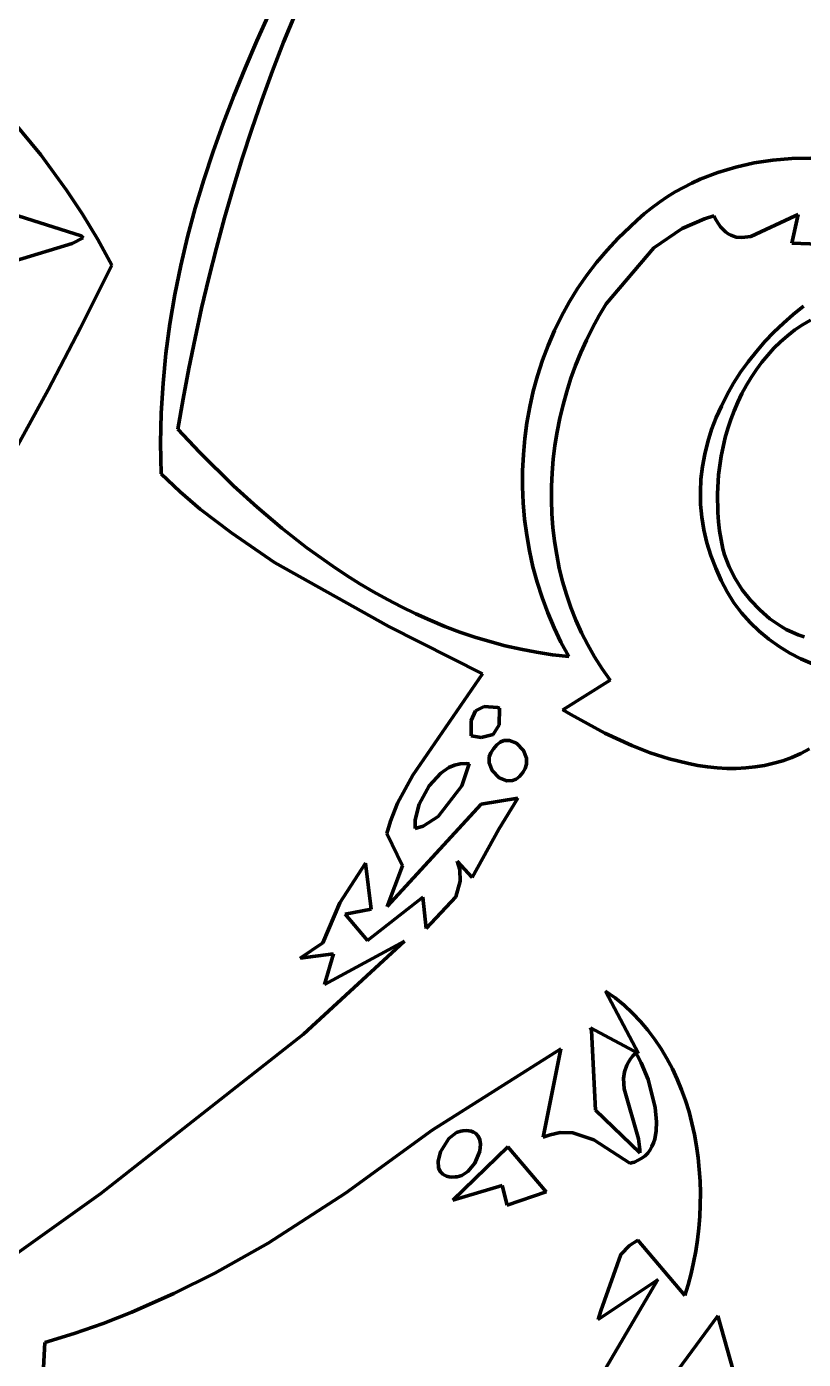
# Model space of a CAD drawing. Header units: millimetres. Extents: x 0 to 9.3, y 0 to 12.
# Drawn here: x 4.922 to 5.57, y 4.338 to 5.449 of the extents above; entities that cross this region are included whole.
import ezdxf

# ---------------------------------------------------------------- set-up
doc = ezdxf.new("R2010")
doc.units = ezdxf.units.MM
doc.layers.add('color#010101ff', color=7, linetype='CONTINUOUS', lineweight=100)
doc.layers.add('color#ffffffff', color=7, linetype='CONTINUOUS', lineweight=100)

msp = doc.modelspace()

# ---------------------------------------------------------------- linework, layer by layer
at = {"layer": 'color#010101ff'}
for p, q in [((5.1144, 5.4377), (5.1247, 5.4604)), ((5.1465, 5.4604), (5.1367, 5.4366)), ((5.1045, 5.4148), (5.1144, 5.4377)), ((5.1367, 5.4366), (5.1274, 5.4125)), ((5.0951, 5.3918), (5.1045, 5.4148)), ((5.1274, 5.4125), (5.1185, 5.3883)), ((5.0862, 5.3686), (5.0951, 5.3918)), ((4.9033, 5.3799), (4.9341, 5.3425)), ((5.1185, 5.3883), (5.1101, 5.3639)), ((5.0778, 5.3453), (5.0862, 5.3686)), ((5.1101, 5.3639), (5.1021, 5.3394)), ((4.9341, 5.3425), (4.9556, 5.3132)), ((5.0701, 5.3218), (5.0778, 5.3453)), ((5.1021, 5.3394), (5.0945, 5.3147)), ((5.514, 5.3324), (5.5293, 5.3358)), ((5.5293, 5.3358), (5.5449, 5.3382)), ((5.5449, 5.3382), (5.5607, 5.3396)), ((5.5607, 5.3396), (5.5765, 5.3399)), ((5.4843, 5.3222), (5.4989, 5.3278)), ((5.4989, 5.3278), (5.514, 5.3324)), ((4.9556, 5.3132), (4.969, 5.293)), ((5.063, 5.2981), (5.0701, 5.3218)), ((5.0945, 5.3147), (5.0874, 5.2899)), ((5.4634, 5.3116), (5.4702, 5.3154)), ((5.4702, 5.3154), (5.4772, 5.3189)), ((5.4772, 5.3189), (5.4843, 5.3222)), ((5.4438, 5.2983), (5.4502, 5.3031)), ((5.4502, 5.3031), (5.4567, 5.3075)), ((5.4567, 5.3075), (5.4634, 5.3116)), ((4.9679, 5.2749), (4.91, 5.2933)), ((4.969, 5.293), (4.9816, 5.2721)), ((5.0566, 5.2742), (5.063, 5.2981)), ((5.4316, 5.288), (5.4376, 5.2933)), ((5.4376, 5.2933), (5.4438, 5.2983)), ((5.4957, 5.2916), (5.4878, 5.2893)), ((5.4975, 5.2882), (5.4957, 5.2916)), ((5.5634, 5.2916), (5.5265, 5.2745)), ((5.5608, 5.269), (5.566, 5.2928)), ((5.566, 5.2928), (5.5634, 5.2916)), ((5.0874, 5.2899), (5.0806, 5.2649)), ((5.4159, 5.273), (5.4259, 5.2824)), ((5.4259, 5.2824), (5.4316, 5.288)), ((5.4691, 5.2812), (5.4456, 5.265)), ((5.4878, 5.2893), (5.4691, 5.2812)), ((5.4994, 5.2851), (5.4975, 5.2882)), ((5.5013, 5.2825), (5.4994, 5.2851)), ((5.5033, 5.2802), (5.5013, 5.2825)), ((5.5054, 5.2784), (5.5033, 5.2802)), ((4.9128, 5.2542), (4.9603, 5.2686)), ((4.9603, 5.2686), (4.9696, 5.2734)), ((4.9696, 5.2734), (4.9679, 5.2749)), ((4.9816, 5.2721), (4.9933, 5.2506)), ((5.0509, 5.2502), (5.0566, 5.2742)), ((5.4066, 5.2631), (5.4159, 5.273)), ((5.5075, 5.2768), (5.5054, 5.2784)), ((5.5097, 5.2756), (5.5075, 5.2768)), ((5.5143, 5.274), (5.5097, 5.2756)), ((5.5191, 5.2735), (5.5143, 5.274)), ((5.5265, 5.2745), (5.5191, 5.2735)), ((5.6066, 5.2672), (5.5608, 5.269)), ((5.0806, 5.2649), (5.0743, 5.2399)), ((5.3978, 5.2528), (5.4066, 5.2631)), ((5.4456, 5.265), (5.4058, 5.2183)), ((4.9933, 5.2506), (4.9673, 5.1984)), ((5.0459, 5.226), (5.0509, 5.2502)), ((5.3896, 5.2422), (5.3978, 5.2528)), ((5.0743, 5.2399), (5.0683, 5.2148)), ((5.382, 5.2311), (5.3896, 5.2422)), ((5.0418, 5.2016), (5.0459, 5.226)), ((5.375, 5.2197), (5.382, 5.2311)), ((5.0683, 5.2148), (5.0628, 5.1897)), ((5.3685, 5.208), (5.375, 5.2197)), ((5.4058, 5.2183), (5.3999, 5.2085)), ((5.5619, 5.2095), (5.5704, 5.2163)), ((5.3627, 5.196), (5.3685, 5.208)), ((5.3999, 5.2085), (5.3944, 5.1984)), ((5.5458, 5.1947), (5.5537, 5.2023)), ((5.5537, 5.2023), (5.5619, 5.2095)), ((5.5764, 5.2048), (5.5697, 5.2008)), ((4.9673, 5.1984), (4.9404, 5.1467)), ((5.0385, 5.177), (5.0418, 5.2016)), ((5.3574, 5.1837), (5.3627, 5.196)), ((5.3944, 5.1984), (5.3893, 5.1881)), ((5.5382, 5.1868), (5.5458, 5.1947)), ((5.5571, 5.1917), (5.5513, 5.1867)), ((5.5633, 5.1965), (5.5571, 5.1917)), ((5.5697, 5.2008), (5.5633, 5.1965)), ((5.0628, 5.1897), (5.0576, 5.1644)), ((5.3527, 5.1712), (5.3574, 5.1837)), ((5.3893, 5.1881), (5.3846, 5.1777)), ((5.5311, 5.1786), (5.5382, 5.1868)), ((5.5458, 5.1813), (5.5406, 5.1756)), ((5.5513, 5.1867), (5.5458, 5.1813)), ((5.0361, 5.1522), (5.0385, 5.177)), ((5.3486, 5.1584), (5.3527, 5.1712)), ((5.3846, 5.1777), (5.3803, 5.167)), ((5.518, 5.1612), (5.5243, 5.17)), ((5.5243, 5.17), (5.5311, 5.1786)), ((5.5357, 5.1697), (5.5311, 5.1635)), ((5.5406, 5.1756), (5.5357, 5.1697)), ((5.0576, 5.1644), (5.0528, 5.1392)), ((5.345, 5.1455), (5.3486, 5.1584)), ((5.3803, 5.167), (5.3764, 5.1562)), ((5.5121, 5.1521), (5.518, 5.1612)), ((5.5311, 5.1635), (5.5268, 5.157)), ((4.9404, 5.1467), (4.8559, 4.9935)), ((5.0346, 5.1272), (5.0361, 5.1522)), ((5.3764, 5.1562), (5.3729, 5.1452)), ((5.5068, 5.1427), (5.5121, 5.1521)), ((5.5228, 5.1504), (5.5191, 5.1435)), ((5.5268, 5.157), (5.5228, 5.1504)), ((5.0528, 5.1392), (5.0484, 5.1139)), ((5.3421, 5.1324), (5.345, 5.1455)), ((5.3729, 5.1452), (5.3698, 5.1342)), ((5.5019, 5.1331), (5.5068, 5.1427)), ((5.5157, 5.1364), (5.5126, 5.1292)), ((5.5191, 5.1435), (5.5157, 5.1364)), ((5.034, 5.102), (5.0346, 5.1272)), ((5.3397, 5.1192), (5.3421, 5.1324)), ((5.3698, 5.1342), (5.3671, 5.123)), ((5.4976, 5.1234), (5.5019, 5.1331)), ((5.5126, 5.1292), (5.5099, 5.1218)), ((5.0484, 5.1139), (5.0665, 5.0947)), ((5.3379, 5.1059), (5.3397, 5.1192)), ((5.3671, 5.123), (5.3649, 5.1117)), ((5.4906, 5.1033), (5.4938, 5.1134)), ((5.4938, 5.1134), (5.4976, 5.1234)), ((5.5074, 5.1143), (5.5052, 5.1067)), ((5.5099, 5.1218), (5.5074, 5.1143)), ((5.0345, 5.0766), (5.034, 5.102)), ((5.3367, 5.0926), (5.3379, 5.1059)), ((5.3649, 5.1117), (5.3631, 5.1003)), ((5.4881, 5.093), (5.4906, 5.1033)), ((5.5052, 5.1067), (5.5033, 5.0991)), ((5.0665, 5.0947), (5.0949, 5.0666)), ((5.3361, 5.0791), (5.3367, 5.0926)), ((5.3631, 5.1003), (5.3617, 5.0889)), ((5.4862, 5.0827), (5.4881, 5.093)), ((5.5018, 5.0913), (5.4996, 5.0756)), ((5.5033, 5.0991), (5.5018, 5.0913)), ((5.3617, 5.0889), (5.3607, 5.0775)), ((5.4849, 5.0722), (5.4862, 5.0827)), ((5.0505, 5.0615), (5.0345, 5.0766)), ((5.3361, 5.0657), (5.3361, 5.0791)), ((5.3607, 5.0775), (5.3602, 5.066)), ((5.4844, 5.0616), (5.4849, 5.0722)), ((5.4996, 5.0756), (5.4986, 5.0599)), ((5.0671, 5.0472), (5.0505, 5.0615)), ((5.0949, 5.0666), (5.1147, 5.0486)), ((5.3366, 5.0523), (5.3361, 5.0657)), ((5.3602, 5.066), (5.3601, 5.0546)), ((5.4846, 5.051), (5.4844, 5.0616)), ((5.4986, 5.0599), (5.4989, 5.0443)), ((5.0931, 5.0272), (5.0671, 5.0472)), ((5.1147, 5.0486), (5.1351, 5.0313)), ((5.3378, 5.0388), (5.3366, 5.0523)), ((5.3601, 5.0546), (5.3605, 5.0431)), ((5.4856, 5.0404), (5.4846, 5.051)), ((5.3395, 5.0255), (5.3378, 5.0388)), ((5.3605, 5.0431), (5.3614, 5.0317)), ((5.4873, 5.0297), (5.4856, 5.0404)), ((5.4989, 5.0443), (5.4995, 5.0366)), ((5.4995, 5.0366), (5.5004, 5.0289)), ((5.1292, 5.0027), (5.0931, 5.0272)), ((5.1351, 5.0313), (5.1562, 5.0149)), ((5.3418, 5.0122), (5.3395, 5.0255)), ((5.3614, 5.0317), (5.3627, 5.0204)), ((5.4898, 5.019), (5.4873, 5.0297)), ((5.5004, 5.0289), (5.5016, 5.0214)), ((5.1562, 5.0149), (5.1779, 4.9994)), ((5.3627, 5.0204), (5.3645, 5.0091)), ((5.4932, 5.0084), (5.4898, 5.019)), ((5.5016, 5.0214), (5.5031, 5.0139)), ((5.5031, 5.0139), (5.5046, 5.0089)), ((5.2246, 4.9493), (5.1292, 5.0027)), ((5.3447, 4.9991), (5.3418, 5.0122)), ((5.3645, 5.0091), (5.3667, 4.9979)), ((5.4974, 4.9978), (5.4932, 5.0084)), ((5.5046, 5.0089), (5.5084, 4.999)), ((5.1779, 4.9994), (5.189, 4.992)), ((5.189, 4.992), (5.2003, 4.9849)), ((5.3482, 4.9861), (5.3447, 4.9991)), ((5.3667, 4.9979), (5.3694, 4.9868)), ((5.5017, 4.9876), (5.4974, 4.9978)), ((5.5084, 4.999), (5.5133, 4.9892)), ((5.2003, 4.9849), (5.2117, 4.9782)), ((5.3523, 4.9733), (5.3482, 4.9861)), ((5.3694, 4.9868), (5.3727, 4.9759)), ((5.5067, 4.978), (5.5017, 4.9876)), ((5.5133, 4.9892), (5.5193, 4.9799)), ((5.5193, 4.9799), (5.5262, 4.9711)), ((5.2117, 4.9782), (5.2233, 4.9717)), ((5.2233, 4.9717), (5.235, 4.9656)), ((5.357, 4.9606), (5.3523, 4.9733)), ((5.3727, 4.9759), (5.3764, 4.9651)), ((5.5124, 4.9689), (5.5067, 4.978)), ((5.5188, 4.9605), (5.5124, 4.9689)), ((5.5262, 4.9711), (5.5339, 4.963)), ((5.235, 4.9656), (5.2469, 4.9598)), ((5.2469, 4.9598), (5.259, 4.9544)), ((5.3623, 4.9482), (5.357, 4.9606)), ((5.3764, 4.9651), (5.3805, 4.9545)), ((5.5258, 4.9526), (5.5188, 4.9605)), ((5.5339, 4.963), (5.5423, 4.9557)), ((5.3027, 4.9098), (5.2246, 4.9493)), ((5.259, 4.9544), (5.2712, 4.9493)), ((5.2712, 4.9493), (5.2836, 4.9446)), ((5.3681, 4.9361), (5.3623, 4.9482)), ((5.3805, 4.9545), (5.3852, 4.944)), ((5.5333, 4.9453), (5.5258, 4.9526)), ((5.5423, 4.9557), (5.5514, 4.9495)), ((5.5514, 4.9495), (5.5561, 4.9468)), ((5.5561, 4.9468), (5.5609, 4.9444)), ((5.2836, 4.9446), (5.2961, 4.9404)), ((5.2961, 4.9404), (5.3088, 4.9366)), ((5.3088, 4.9366), (5.3216, 4.9331)), ((5.3746, 4.9242), (5.3681, 4.9361)), ((5.3852, 4.944), (5.3904, 4.9338)), ((5.5414, 4.9386), (5.5333, 4.9453)), ((5.55, 4.9326), (5.5414, 4.9386)), ((5.5609, 4.9444), (5.5659, 4.9423)), ((5.5659, 4.9423), (5.5709, 4.9406)), ((5.3216, 4.9331), (5.3346, 4.9302)), ((5.3346, 4.9302), (5.3478, 4.9277)), ((5.3478, 4.9277), (5.3611, 4.9257)), ((5.3611, 4.9257), (5.3746, 4.9242)), ((5.3904, 4.9338), (5.3961, 4.9238)), ((5.5589, 4.9271), (5.55, 4.9326)), ((5.5683, 4.9222), (5.5589, 4.9271)), ((5.3961, 4.9238), (5.4024, 4.914)), ((5.4024, 4.914), (5.4091, 4.9044)), ((5.578, 4.918), (5.5683, 4.9222)), ((5.2445, 4.8253), (5.3027, 4.9098)), ((5.4091, 4.9044), (5.3697, 4.8798)), ((5.3041, 4.8825), (5.2968, 4.8789)), ((5.315, 4.8817), (5.3041, 4.8825)), ((5.3168, 4.8812), (5.315, 4.8817)), ((5.3164, 4.8672), (5.3168, 4.8812)), ((5.3697, 4.8798), (5.3763, 4.8758)), ((5.2968, 4.8789), (5.2932, 4.8708)), ((5.2932, 4.8708), (5.2932, 4.8581)), ((5.3763, 4.8758), (5.4046, 4.8602)), ((5.2932, 4.8581), (5.3016, 4.8567)), ((5.3016, 4.8567), (5.3114, 4.8591)), ((5.3114, 4.8591), (5.3164, 4.8672)), ((5.4046, 4.8602), (5.4271, 4.8499)), ((5.3119, 4.8472), (5.3096, 4.8439)), ((5.3145, 4.8505), (5.3119, 4.8472)), ((5.3174, 4.8528), (5.3145, 4.8505)), ((5.3205, 4.854), (5.3174, 4.8528)), ((5.3252, 4.8542), (5.3205, 4.854)), ((5.3311, 4.8519), (5.3252, 4.8542)), ((5.3369, 4.8458), (5.3311, 4.8519)), ((5.4271, 4.8499), (5.4426, 4.8439)), ((5.5681, 4.8433), (5.5754, 4.8472)), ((5.2891, 4.8349), (5.2841, 4.8348)), ((5.2916, 4.8346), (5.2891, 4.8349)), ((5.3083, 4.8405), (5.3081, 4.8354)), ((5.3081, 4.8354), (5.3106, 4.8291)), ((5.3096, 4.8439), (5.3083, 4.8405)), ((5.3393, 4.8394), (5.3369, 4.8458)), ((5.3393, 4.8343), (5.3393, 4.8394)), ((5.4426, 4.8439), (5.4584, 4.8388)), ((5.4584, 4.8388), (5.4744, 4.8349)), ((5.4744, 4.8349), (5.4824, 4.8334)), ((5.5379, 4.8333), (5.5456, 4.8351)), ((5.5456, 4.8351), (5.5532, 4.8373)), ((5.5532, 4.8373), (5.5607, 4.84)), ((5.5607, 4.84), (5.5681, 4.8433)), ((5.2318, 4.8018), (5.2445, 4.8253)), ((5.2678, 4.8269), (5.2581, 4.8163)), ((5.2745, 4.8315), (5.2678, 4.8269)), ((5.2792, 4.8336), (5.2745, 4.8315)), ((5.2841, 4.8348), (5.2792, 4.8336)), ((5.2853, 4.8164), (5.2916, 4.8346)), ((5.3106, 4.8291), (5.3166, 4.823)), ((5.3307, 4.8219), (5.3336, 4.8241)), ((5.3336, 4.8241), (5.3362, 4.8275)), ((5.3362, 4.8275), (5.3382, 4.8308)), ((5.3382, 4.8308), (5.3393, 4.8343)), ((5.4824, 4.8334), (5.4904, 4.8322)), ((5.4904, 4.8322), (5.4984, 4.8314)), ((5.4984, 4.8314), (5.5064, 4.8309)), ((5.5064, 4.8309), (5.5143, 4.8309)), ((5.5143, 4.8309), (5.5222, 4.8313)), ((5.5222, 4.8313), (5.5301, 4.8321)), ((5.5301, 4.8321), (5.5379, 4.8333)), ((5.2581, 4.8163), (5.2498, 4.801)), ((5.2655, 4.7908), (5.2853, 4.8164)), ((5.3166, 4.823), (5.3228, 4.8206)), ((5.3228, 4.8206), (5.3276, 4.8207)), ((5.3276, 4.8207), (5.3307, 4.8219)), ((5.2259, 4.7869), (5.2318, 4.8018)), ((5.332, 4.806), (5.3014, 4.8009)), ((5.3163, 4.7803), (5.332, 4.806)), ((5.3014, 4.8009), (5.2232, 4.7158)), ((5.2498, 4.801), (5.2465, 4.788)), ((5.253, 4.7828), (5.2655, 4.7908)), ((5.2229, 4.7765), (5.2259, 4.7869)), ((5.2465, 4.788), (5.2464, 4.7808)), ((5.2464, 4.7808), (5.253, 4.7828)), ((5.294, 4.74), (5.3163, 4.7803)), ((5.2359, 4.7495), (5.2229, 4.7765)), ((5.1835, 4.7187), (5.2051, 4.7519)), ((5.2051, 4.7519), (5.2098, 4.7134)), ((5.2232, 4.7158), (5.2359, 4.7495)), ((5.2837, 4.7462), (5.2816, 4.7536)), ((5.2816, 4.7536), (5.294, 4.74)), ((5.2841, 4.7367), (5.2837, 4.7462)), ((5.2804, 4.7238), (5.2841, 4.7367)), ((5.2556, 4.6973), (5.2804, 4.7238)), ((5.1694, 4.6854), (5.1835, 4.7187)), ((5.2098, 4.7134), (5.188, 4.7092)), ((5.2066, 4.6874), (5.2529, 4.7236)), ((5.2529, 4.7236), (5.2556, 4.6973)), ((5.188, 4.7092), (5.2066, 4.6874)), ((5.1505, 4.6725), (5.1694, 4.6854)), ((5.1532, 4.6092), (5.2375, 4.6868)), ((5.2375, 4.6868), (5.1709, 4.6507)), ((5.1783, 4.6761), (5.1505, 4.6725)), ((5.1709, 4.6507), (5.1783, 4.6761)), ((5.4052, 4.6451), (5.4328, 4.593)), ((5.4132, 4.6394), (5.4052, 4.6451)), ((5.4207, 4.6333), (5.4132, 4.6394)), ((5.4277, 4.6267), (5.4207, 4.6333)), ((5.4343, 4.6198), (5.4277, 4.6267)), ((5.4328, 4.593), (5.3926, 4.6146)), ((5.3926, 4.6146), (5.3936, 4.6124)), ((5.4405, 4.6125), (5.4343, 4.6198)), ((4.9842, 4.4762), (5.1532, 4.6092)), ((5.3936, 4.6124), (5.397, 4.5458)), ((5.4463, 4.6049), (5.4405, 4.6125)), ((5.4516, 4.597), (5.4463, 4.6049)), ((5.3681, 4.5971), (5.2607, 4.5292)), ((5.3533, 4.5232), (5.3681, 4.5971)), ((5.426, 4.5886), (5.4281, 4.5911)), ((5.4281, 4.5911), (5.4305, 4.5937)), ((5.4305, 4.5937), (5.432, 4.5911)), ((5.432, 4.5911), (5.4349, 4.5853)), ((5.4565, 4.5889), (5.4516, 4.597)), ((5.4211, 4.5778), (5.4229, 4.5833)), ((5.4229, 4.5833), (5.4243, 4.5859)), ((5.4243, 4.5859), (5.426, 4.5886)), ((5.4349, 4.5853), (5.4407, 4.5715)), ((5.461, 4.5804), (5.4565, 4.5889)), ((5.4651, 4.5717), (5.461, 4.5804)), ((5.4203, 4.5722), (5.4211, 4.5778)), ((5.4208, 4.5635), (5.4203, 4.5722)), ((5.4407, 4.5715), (5.4468, 4.548)), ((5.4687, 4.5629), (5.4651, 4.5717)), ((5.4329, 4.5218), (5.4208, 4.5635)), ((5.472, 4.5538), (5.4687, 4.5629)), ((5.4468, 4.548), (5.4479, 4.5362)), ((5.4749, 4.5445), (5.472, 4.5538)), ((5.397, 4.5458), (5.4339, 4.5102)), ((5.4479, 4.5362), (5.4476, 4.5287)), ((5.4774, 4.5351), (5.4749, 4.5445)), ((5.4795, 4.5256), (5.4774, 4.5351)), ((5.2607, 4.5292), (5.1884, 4.4765)), ((5.2746, 4.5221), (5.281, 4.5271)), ((5.281, 4.5271), (5.2845, 4.5284)), ((5.2845, 4.5284), (5.2863, 4.5287)), ((5.2863, 4.5287), (5.2889, 4.5288)), ((5.2889, 4.5288), (5.2913, 4.5287)), ((5.2913, 4.5287), (5.2933, 4.5282)), ((5.2933, 4.5282), (5.2951, 4.5275)), ((5.2951, 4.5275), (5.2967, 4.5266)), ((5.2967, 4.5266), (5.299, 4.5242)), ((5.299, 4.5242), (5.3004, 4.5211)), ((5.3591, 4.5254), (5.3533, 4.5232)), ((5.3675, 4.5272), (5.3591, 4.5254)), ((5.3781, 4.527), (5.3675, 4.5272)), ((5.3954, 4.5211), (5.3781, 4.527)), ((5.4476, 4.5287), (5.4464, 4.5217)), ((5.4812, 4.5159), (5.4795, 4.5256)), ((5.2676, 4.5111), (5.2746, 4.5221)), ((5.2778, 4.4708), (5.3237, 4.5153)), ((5.3004, 4.5211), (5.301, 4.5175)), ((5.301, 4.5175), (5.3004, 4.5116)), ((5.3237, 4.5153), (5.3556, 4.4778)), ((5.4255, 4.5016), (5.3954, 4.5211)), ((5.434, 4.5131), (5.4329, 4.5218)), ((5.4339, 4.5102), (5.434, 4.5131)), ((5.4424, 4.5127), (5.4405, 4.5101)), ((5.444, 4.5155), (5.4424, 4.5127)), ((5.4453, 4.5185), (5.444, 4.5155)), ((5.4464, 4.5217), (5.4453, 4.5185)), ((5.4826, 4.5062), (5.4812, 4.5159)), ((5.2656, 4.5032), (5.2676, 4.5111)), ((5.266, 4.4978), (5.2656, 4.5032)), ((5.2962, 4.5016), (5.2905, 4.4948)), ((5.3004, 4.5116), (5.2962, 4.5016)), ((5.4293, 4.5026), (5.4255, 4.5016)), ((5.4326, 4.504), (5.4293, 4.5026)), ((5.4356, 4.5058), (5.4326, 4.504)), ((5.4382, 4.5078), (5.4356, 4.5058)), ((5.4405, 4.5101), (5.4382, 4.5078)), ((5.4835, 4.4964), (5.4826, 4.5062)), ((5.2673, 4.4948), (5.266, 4.4978)), ((5.2695, 4.4924), (5.2673, 4.4948)), ((5.271, 4.4915), (5.2695, 4.4924)), ((5.2727, 4.4908), (5.271, 4.4915)), ((5.2748, 4.4903), (5.2727, 4.4908)), ((5.2854, 4.4914), (5.2816, 4.4903)), ((5.2905, 4.4948), (5.2854, 4.4914)), ((5.4841, 4.4866), (5.4835, 4.4964)), ((5.2771, 4.49), (5.2748, 4.4903)), ((5.2797, 4.4901), (5.2771, 4.49)), ((5.3191, 4.483), (5.2778, 4.4708)), ((5.2816, 4.4903), (5.2797, 4.4901)), ((5.3231, 4.4666), (5.3191, 4.483)), ((5.4844, 4.4768), (5.4841, 4.4866)), ((4.9141, 4.4264), (4.9842, 4.4762)), ((5.1884, 4.4765), (5.1238, 4.435)), ((5.3556, 4.4778), (5.3231, 4.4666)), ((5.4843, 4.467), (5.4844, 4.4768)), ((5.4831, 4.4474), (5.4839, 4.4572)), ((5.4839, 4.4572), (5.4843, 4.467)), ((5.4819, 4.4378), (5.4831, 4.4474)), ((5.1238, 4.435), (5.0793, 4.4099)), ((5.4253, 4.4331), (5.4322, 4.4375)), ((5.4322, 4.4375), (5.4714, 4.3914)), ((5.4805, 4.4282), (5.4819, 4.4378)), ((5.4014, 4.3785), (5.4181, 4.4256)), ((5.4181, 4.4256), (5.4253, 4.4331)), ((5.4787, 4.4188), (5.4805, 4.4282)), ((5.4766, 4.4095), (5.4787, 4.4188)), ((5.0793, 4.4099), (5.045, 4.3928)), ((5.4476, 4.4036), (5.399, 4.3712)), ((5.4049, 4.3299), (5.449, 4.4045)), ((5.449, 4.4045), (5.4476, 4.4036)), ((5.4741, 4.4003), (5.4766, 4.4095)), ((5.045, 4.3928), (5.01, 4.3774)), ((5.4714, 4.3914), (5.4741, 4.4003)), ((5.01, 4.3774), (4.9862, 4.368)), ((5.399, 4.3712), (5.4014, 4.3785)), ((5.499, 4.3744), (5.4353, 4.2879)), ((5.5328, 4.2549), (5.499, 4.3744)), ((4.9621, 4.3596), (4.9376, 4.352)), ((4.9862, 4.368), (4.9621, 4.3596)), ((4.9376, 4.352), (4.9251, 4.1218))]:
    msp.add_line(p, q, dxfattribs=at)
at = {"layer": 'color#ffffffff'}
for p, q in [((5.1247, 5.4604), (5.1144, 5.4377)), ((5.1367, 5.4366), (5.1465, 5.4604)), ((5.1144, 5.4377), (5.1045, 5.4148)), ((5.1274, 5.4125), (5.1367, 5.4366)), ((5.1045, 5.4148), (5.0951, 5.3918)), ((5.1185, 5.3883), (5.1274, 5.4125)), ((5.0951, 5.3918), (5.0862, 5.3686)), ((4.9341, 5.3425), (4.9033, 5.3799)), ((5.1101, 5.3639), (5.1185, 5.3883)), ((5.0862, 5.3686), (5.0778, 5.3453)), ((5.1021, 5.3394), (5.1101, 5.3639)), ((4.9556, 5.3132), (4.9341, 5.3425)), ((5.0778, 5.3453), (5.0701, 5.3218)), ((5.0945, 5.3147), (5.1021, 5.3394)), ((5.5293, 5.3358), (5.514, 5.3324)), ((5.5449, 5.3382), (5.5293, 5.3358)), ((5.5607, 5.3396), (5.5449, 5.3382)), ((5.5765, 5.3399), (5.5607, 5.3396)), ((5.4989, 5.3278), (5.4843, 5.3222)), ((5.514, 5.3324), (5.4989, 5.3278)), ((4.969, 5.293), (4.9556, 5.3132)), ((5.0701, 5.3218), (5.063, 5.2981)), ((5.0874, 5.2899), (5.0945, 5.3147)), ((5.4702, 5.3154), (5.4634, 5.3116)), ((5.4772, 5.3189), (5.4702, 5.3154)), ((5.4843, 5.3222), (5.4772, 5.3189)), ((5.4502, 5.3031), (5.4438, 5.2983)), ((5.4567, 5.3075), (5.4502, 5.3031)), ((5.4634, 5.3116), (5.4567, 5.3075)), ((4.91, 5.2933), (4.9679, 5.2749)), ((4.9816, 5.2721), (4.969, 5.293)), ((5.063, 5.2981), (5.0566, 5.2742)), ((5.4376, 5.2933), (5.4316, 5.288)), ((5.4438, 5.2983), (5.4376, 5.2933)), ((5.4878, 5.2893), (5.4957, 5.2916)), ((5.4957, 5.2916), (5.4975, 5.2882)), ((5.5265, 5.2745), (5.5634, 5.2916)), ((5.566, 5.2928), (5.5608, 5.269)), ((5.5634, 5.2916), (5.566, 5.2928)), ((5.0806, 5.2649), (5.0874, 5.2899)), ((5.4259, 5.2824), (5.4159, 5.273)), ((5.4316, 5.288), (5.4259, 5.2824)), ((5.4456, 5.265), (5.4691, 5.2812)), ((5.4691, 5.2812), (5.4878, 5.2893)), ((5.4975, 5.2882), (5.4994, 5.2851)), ((5.4994, 5.2851), (5.5013, 5.2825)), ((5.5013, 5.2825), (5.5033, 5.2802)), ((5.5033, 5.2802), (5.5054, 5.2784)), ((4.9603, 5.2686), (4.9128, 5.2542)), ((4.9696, 5.2734), (4.9603, 5.2686)), ((4.9679, 5.2749), (4.9696, 5.2734)), ((4.9933, 5.2506), (4.9816, 5.2721)), ((5.0566, 5.2742), (5.0509, 5.2502)), ((5.4159, 5.273), (5.4066, 5.2631)), ((5.5054, 5.2784), (5.5075, 5.2768)), ((5.5075, 5.2768), (5.5097, 5.2756)), ((5.5097, 5.2756), (5.5143, 5.274)), ((5.5143, 5.274), (5.5191, 5.2735)), ((5.5191, 5.2735), (5.5265, 5.2745)), ((5.5608, 5.269), (5.6066, 5.2672)), ((5.0743, 5.2399), (5.0806, 5.2649)), ((5.4066, 5.2631), (5.3978, 5.2528)), ((5.4058, 5.2183), (5.4456, 5.265)), ((4.9673, 5.1984), (4.9933, 5.2506)), ((5.0509, 5.2502), (5.0459, 5.226)), ((5.3978, 5.2528), (5.3896, 5.2422)), ((5.0683, 5.2148), (5.0743, 5.2399)), ((5.3896, 5.2422), (5.382, 5.2311)), ((5.0459, 5.226), (5.0418, 5.2016)), ((5.382, 5.2311), (5.375, 5.2197)), ((5.0628, 5.1897), (5.0683, 5.2148)), ((5.375, 5.2197), (5.3685, 5.208)), ((5.3999, 5.2085), (5.4058, 5.2183)), ((5.5704, 5.2163), (5.5619, 5.2095)), ((5.3685, 5.208), (5.3627, 5.196)), ((5.3944, 5.1984), (5.3999, 5.2085)), ((5.5537, 5.2023), (5.5458, 5.1947)), ((5.5619, 5.2095), (5.5537, 5.2023)), ((5.5697, 5.2008), (5.5764, 5.2048)), ((4.9404, 5.1467), (4.9673, 5.1984)), ((5.0418, 5.2016), (5.0385, 5.177)), ((5.3627, 5.196), (5.3574, 5.1837)), ((5.3893, 5.1881), (5.3944, 5.1984)), ((5.5458, 5.1947), (5.5382, 5.1868)), ((5.5513, 5.1867), (5.5571, 5.1917)), ((5.5571, 5.1917), (5.5633, 5.1965)), ((5.5633, 5.1965), (5.5697, 5.2008)), ((5.0576, 5.1644), (5.0628, 5.1897)), ((5.3574, 5.1837), (5.3527, 5.1712)), ((5.3846, 5.1777), (5.3893, 5.1881)), ((5.5382, 5.1868), (5.5311, 5.1786)), ((5.5406, 5.1756), (5.5458, 5.1813)), ((5.5458, 5.1813), (5.5513, 5.1867)), ((5.0385, 5.177), (5.0361, 5.1522)), ((5.3527, 5.1712), (5.3486, 5.1584)), ((5.3803, 5.167), (5.3846, 5.1777)), ((5.5243, 5.17), (5.518, 5.1612)), ((5.5311, 5.1786), (5.5243, 5.17)), ((5.5311, 5.1635), (5.5357, 5.1697)), ((5.5357, 5.1697), (5.5406, 5.1756)), ((5.0528, 5.1392), (5.0576, 5.1644)), ((5.3486, 5.1584), (5.345, 5.1455)), ((5.3764, 5.1562), (5.3803, 5.167)), ((5.518, 5.1612), (5.5121, 5.1521)), ((5.5268, 5.157), (5.5311, 5.1635)), ((4.8559, 4.9935), (4.9404, 5.1467)), ((5.0361, 5.1522), (5.0346, 5.1272)), ((5.3729, 5.1452), (5.3764, 5.1562)), ((5.5121, 5.1521), (5.5068, 5.1427)), ((5.5191, 5.1435), (5.5228, 5.1504)), ((5.5228, 5.1504), (5.5268, 5.157)), ((5.0484, 5.1139), (5.0528, 5.1392)), ((5.345, 5.1455), (5.3421, 5.1324)), ((5.3698, 5.1342), (5.3729, 5.1452)), ((5.5068, 5.1427), (5.5019, 5.1331)), ((5.5126, 5.1292), (5.5157, 5.1364)), ((5.5157, 5.1364), (5.5191, 5.1435)), ((5.0346, 5.1272), (5.034, 5.102)), ((5.3421, 5.1324), (5.3397, 5.1192)), ((5.3671, 5.123), (5.3698, 5.1342)), ((5.5019, 5.1331), (5.4976, 5.1234)), ((5.5099, 5.1218), (5.5126, 5.1292)), ((5.0665, 5.0947), (5.0484, 5.1139)), ((5.3397, 5.1192), (5.3379, 5.1059)), ((5.3649, 5.1117), (5.3671, 5.123)), ((5.4938, 5.1134), (5.4906, 5.1033)), ((5.4976, 5.1234), (5.4938, 5.1134)), ((5.5052, 5.1067), (5.5074, 5.1143)), ((5.5074, 5.1143), (5.5099, 5.1218)), ((5.034, 5.102), (5.0345, 5.0766)), ((5.3379, 5.1059), (5.3367, 5.0926)), ((5.3631, 5.1003), (5.3649, 5.1117)), ((5.4906, 5.1033), (5.4881, 5.093)), ((5.5033, 5.0991), (5.5052, 5.1067)), ((5.0949, 5.0666), (5.0665, 5.0947)), ((5.3367, 5.0926), (5.3361, 5.0791)), ((5.3617, 5.0889), (5.3631, 5.1003)), ((5.4881, 5.093), (5.4862, 5.0827)), ((5.4996, 5.0756), (5.5018, 5.0913)), ((5.5018, 5.0913), (5.5033, 5.0991)), ((5.3607, 5.0775), (5.3617, 5.0889)), ((5.4862, 5.0827), (5.4849, 5.0722)), ((5.0345, 5.0766), (5.0505, 5.0615)), ((5.3361, 5.0791), (5.3361, 5.0657)), ((5.3602, 5.066), (5.3607, 5.0775)), ((5.4849, 5.0722), (5.4844, 5.0616)), ((5.4986, 5.0599), (5.4996, 5.0756)), ((5.0505, 5.0615), (5.0671, 5.0472)), ((5.1147, 5.0486), (5.0949, 5.0666)), ((5.3361, 5.0657), (5.3366, 5.0523)), ((5.3601, 5.0546), (5.3602, 5.066)), ((5.4844, 5.0616), (5.4846, 5.051)), ((5.4989, 5.0443), (5.4986, 5.0599)), ((5.0671, 5.0472), (5.0931, 5.0272)), ((5.1351, 5.0313), (5.1147, 5.0486)), ((5.3366, 5.0523), (5.3378, 5.0388)), ((5.3605, 5.0431), (5.3601, 5.0546)), ((5.4846, 5.051), (5.4856, 5.0404)), ((5.3378, 5.0388), (5.3395, 5.0255)), ((5.3614, 5.0317), (5.3605, 5.0431)), ((5.4856, 5.0404), (5.4873, 5.0297)), ((5.4995, 5.0366), (5.4989, 5.0443)), ((5.5004, 5.0289), (5.4995, 5.0366)), ((5.0931, 5.0272), (5.1292, 5.0027)), ((5.1562, 5.0149), (5.1351, 5.0313)), ((5.3395, 5.0255), (5.3418, 5.0122)), ((5.3627, 5.0204), (5.3614, 5.0317)), ((5.4873, 5.0297), (5.4898, 5.019)), ((5.5016, 5.0214), (5.5004, 5.0289)), ((5.1779, 4.9994), (5.1562, 5.0149)), ((5.3645, 5.0091), (5.3627, 5.0204)), ((5.4898, 5.019), (5.4932, 5.0084)), ((5.5031, 5.0139), (5.5016, 5.0214)), ((5.5046, 5.0089), (5.5031, 5.0139)), ((5.1292, 5.0027), (5.2246, 4.9493)), ((5.3418, 5.0122), (5.3447, 4.9991)), ((5.3667, 4.9979), (5.3645, 5.0091)), ((5.4932, 5.0084), (5.4974, 4.9978)), ((5.5084, 4.999), (5.5046, 5.0089)), ((5.189, 4.992), (5.1779, 4.9994)), ((5.2003, 4.9849), (5.189, 4.992)), ((5.3447, 4.9991), (5.3482, 4.9861)), ((5.3694, 4.9868), (5.3667, 4.9979)), ((5.4974, 4.9978), (5.5017, 4.9876)), ((5.5133, 4.9892), (5.5084, 4.999)), ((5.2117, 4.9782), (5.2003, 4.9849)), ((5.3482, 4.9861), (5.3523, 4.9733)), ((5.3727, 4.9759), (5.3694, 4.9868)), ((5.5017, 4.9876), (5.5067, 4.978)), ((5.5193, 4.9799), (5.5133, 4.9892)), ((5.5262, 4.9711), (5.5193, 4.9799)), ((5.2233, 4.9717), (5.2117, 4.9782)), ((5.235, 4.9656), (5.2233, 4.9717)), ((5.3523, 4.9733), (5.357, 4.9606)), ((5.3764, 4.9651), (5.3727, 4.9759)), ((5.5067, 4.978), (5.5124, 4.9689)), ((5.5124, 4.9689), (5.5188, 4.9605)), ((5.5339, 4.963), (5.5262, 4.9711)), ((5.2469, 4.9598), (5.235, 4.9656)), ((5.259, 4.9544), (5.2469, 4.9598)), ((5.357, 4.9606), (5.3623, 4.9482)), ((5.3805, 4.9545), (5.3764, 4.9651)), ((5.5188, 4.9605), (5.5258, 4.9526)), ((5.5423, 4.9557), (5.5339, 4.963)), ((5.2246, 4.9493), (5.3027, 4.9098)), ((5.2712, 4.9493), (5.259, 4.9544)), ((5.2836, 4.9446), (5.2712, 4.9493)), ((5.3623, 4.9482), (5.3681, 4.9361)), ((5.3852, 4.944), (5.3805, 4.9545)), ((5.5258, 4.9526), (5.5333, 4.9453)), ((5.5514, 4.9495), (5.5423, 4.9557)), ((5.5561, 4.9468), (5.5514, 4.9495)), ((5.5609, 4.9444), (5.5561, 4.9468)), ((5.2961, 4.9404), (5.2836, 4.9446)), ((5.3088, 4.9366), (5.2961, 4.9404)), ((5.3216, 4.9331), (5.3088, 4.9366)), ((5.3681, 4.9361), (5.3746, 4.9242)), ((5.3904, 4.9338), (5.3852, 4.944)), ((5.5333, 4.9453), (5.5414, 4.9386)), ((5.5414, 4.9386), (5.55, 4.9326)), ((5.5659, 4.9423), (5.5609, 4.9444)), ((5.5709, 4.9406), (5.5659, 4.9423)), ((5.3346, 4.9302), (5.3216, 4.9331)), ((5.3478, 4.9277), (5.3346, 4.9302)), ((5.3611, 4.9257), (5.3478, 4.9277)), ((5.3746, 4.9242), (5.3611, 4.9257)), ((5.3961, 4.9238), (5.3904, 4.9338)), ((5.55, 4.9326), (5.5589, 4.9271)), ((5.5589, 4.9271), (5.5683, 4.9222)), ((5.4024, 4.914), (5.3961, 4.9238)), ((5.4091, 4.9044), (5.4024, 4.914)), ((5.5683, 4.9222), (5.578, 4.918)), ((5.3027, 4.9098), (5.2445, 4.8253)), ((5.3697, 4.8798), (5.4091, 4.9044)), ((5.2968, 4.8789), (5.3041, 4.8825)), ((5.3041, 4.8825), (5.315, 4.8817)), ((5.315, 4.8817), (5.3168, 4.8812)), ((5.3168, 4.8812), (5.3164, 4.8672)), ((5.3763, 4.8758), (5.3697, 4.8798)), ((5.2932, 4.8708), (5.2968, 4.8789)), ((5.2932, 4.8581), (5.2932, 4.8708)), ((5.4046, 4.8602), (5.3763, 4.8758)), ((5.3016, 4.8567), (5.2932, 4.8581)), ((5.3114, 4.8591), (5.3016, 4.8567)), ((5.3164, 4.8672), (5.3114, 4.8591)), ((5.4271, 4.8499), (5.4046, 4.8602)), ((5.3096, 4.8439), (5.3119, 4.8472)), ((5.3119, 4.8472), (5.3145, 4.8505)), ((5.3145, 4.8505), (5.3174, 4.8528)), ((5.3174, 4.8528), (5.3205, 4.854)), ((5.3205, 4.854), (5.3252, 4.8542)), ((5.3252, 4.8542), (5.3311, 4.8519)), ((5.3311, 4.8519), (5.3369, 4.8458)), ((5.4426, 4.8439), (5.4271, 4.8499)), ((5.5754, 4.8472), (5.5681, 4.8433)), ((5.2841, 4.8348), (5.2891, 4.8349)), ((5.2891, 4.8349), (5.2916, 4.8346)), ((5.3081, 4.8354), (5.3083, 4.8405)), ((5.3106, 4.8291), (5.3081, 4.8354)), ((5.3083, 4.8405), (5.3096, 4.8439)), ((5.3369, 4.8458), (5.3393, 4.8394)), ((5.3393, 4.8394), (5.3393, 4.8343)), ((5.4584, 4.8388), (5.4426, 4.8439)), ((5.4744, 4.8349), (5.4584, 4.8388)), ((5.4824, 4.8334), (5.4744, 4.8349)), ((5.5456, 4.8351), (5.5379, 4.8333)), ((5.5532, 4.8373), (5.5456, 4.8351)), ((5.5607, 4.84), (5.5532, 4.8373)), ((5.5681, 4.8433), (5.5607, 4.84)), ((5.2445, 4.8253), (5.2318, 4.8018)), ((5.2581, 4.8163), (5.2678, 4.8269)), ((5.2678, 4.8269), (5.2745, 4.8315)), ((5.2745, 4.8315), (5.2792, 4.8336)), ((5.2792, 4.8336), (5.2841, 4.8348)), ((5.2916, 4.8346), (5.2853, 4.8164)), ((5.3166, 4.823), (5.3106, 4.8291)), ((5.3336, 4.8241), (5.3307, 4.8219)), ((5.3362, 4.8275), (5.3336, 4.8241)), ((5.3382, 4.8308), (5.3362, 4.8275)), ((5.3393, 4.8343), (5.3382, 4.8308)), ((5.4904, 4.8322), (5.4824, 4.8334)), ((5.4984, 4.8314), (5.4904, 4.8322)), ((5.5064, 4.8309), (5.4984, 4.8314)), ((5.5143, 4.8309), (5.5064, 4.8309)), ((5.5222, 4.8313), (5.5143, 4.8309)), ((5.5301, 4.8321), (5.5222, 4.8313)), ((5.5379, 4.8333), (5.5301, 4.8321)), ((5.2498, 4.801), (5.2581, 4.8163)), ((5.2853, 4.8164), (5.2655, 4.7908)), ((5.3228, 4.8206), (5.3166, 4.823)), ((5.3276, 4.8207), (5.3228, 4.8206)), ((5.3307, 4.8219), (5.3276, 4.8207)), ((5.2318, 4.8018), (5.2259, 4.7869)), ((5.3014, 4.8009), (5.332, 4.806)), ((5.332, 4.806), (5.3163, 4.7803)), ((5.2232, 4.7158), (5.3014, 4.8009)), ((5.2465, 4.788), (5.2498, 4.801)), ((5.2655, 4.7908), (5.253, 4.7828)), ((5.2259, 4.7869), (5.2229, 4.7765)), ((5.2464, 4.7808), (5.2465, 4.788)), ((5.253, 4.7828), (5.2464, 4.7808)), ((5.3163, 4.7803), (5.294, 4.74)), ((5.2229, 4.7765), (5.2359, 4.7495)), ((5.2051, 4.7519), (5.1835, 4.7187)), ((5.2098, 4.7134), (5.2051, 4.7519)), ((5.2359, 4.7495), (5.2232, 4.7158)), ((5.294, 4.74), (5.2816, 4.7536)), ((5.2816, 4.7536), (5.2837, 4.7462)), ((5.2837, 4.7462), (5.2841, 4.7367)), ((5.2841, 4.7367), (5.2804, 4.7238)), ((5.2804, 4.7238), (5.2556, 4.6973)), ((5.1835, 4.7187), (5.1694, 4.6854)), ((5.188, 4.7092), (5.2098, 4.7134)), ((5.2529, 4.7236), (5.2066, 4.6874)), ((5.2556, 4.6973), (5.2529, 4.7236)), ((5.2066, 4.6874), (5.188, 4.7092)), ((5.1694, 4.6854), (5.1505, 4.6725)), ((5.2375, 4.6868), (5.1532, 4.6092)), ((5.1709, 4.6507), (5.2375, 4.6868)), ((5.1505, 4.6725), (5.1783, 4.6761)), ((5.1783, 4.6761), (5.1709, 4.6507)), ((5.4052, 4.6451), (5.4132, 4.6394)), ((5.4328, 4.593), (5.4052, 4.6451)), ((5.4132, 4.6394), (5.4207, 4.6333)), ((5.4207, 4.6333), (5.4277, 4.6267)), ((5.4277, 4.6267), (5.4343, 4.6198)), ((5.3936, 4.6124), (5.3926, 4.6146)), ((5.3926, 4.6146), (5.4328, 4.593)), ((5.4343, 4.6198), (5.4405, 4.6125)), ((5.1532, 4.6092), (4.9842, 4.4762)), ((5.397, 4.5458), (5.3936, 4.6124)), ((5.4405, 4.6125), (5.4463, 4.6049)), ((5.4463, 4.6049), (5.4516, 4.597)), ((5.2607, 4.5292), (5.3681, 4.5971)), ((5.3681, 4.5971), (5.3533, 4.5232)), ((5.4281, 4.5911), (5.426, 4.5886)), ((5.4305, 4.5937), (5.4281, 4.5911)), ((5.432, 4.5911), (5.4305, 4.5937)), ((5.4349, 4.5853), (5.432, 4.5911)), ((5.4516, 4.597), (5.4565, 4.5889)), ((5.4229, 4.5833), (5.4211, 4.5778)), ((5.4243, 4.5859), (5.4229, 4.5833)), ((5.426, 4.5886), (5.4243, 4.5859)), ((5.4407, 4.5715), (5.4349, 4.5853)), ((5.4565, 4.5889), (5.461, 4.5804)), ((5.461, 4.5804), (5.4651, 4.5717)), ((5.4211, 4.5778), (5.4203, 4.5722)), ((5.4203, 4.5722), (5.4208, 4.5635)), ((5.4468, 4.548), (5.4407, 4.5715)), ((5.4651, 4.5717), (5.4687, 4.5629)), ((5.4208, 4.5635), (5.4329, 4.5218)), ((5.4687, 4.5629), (5.472, 4.5538)), ((5.4479, 4.5362), (5.4468, 4.548)), ((5.472, 4.5538), (5.4749, 4.5445)), ((5.4339, 4.5102), (5.397, 4.5458)), ((5.4476, 4.5287), (5.4479, 4.5362)), ((5.4749, 4.5445), (5.4774, 4.5351)), ((5.4774, 4.5351), (5.4795, 4.5256)), ((5.1884, 4.4765), (5.2607, 4.5292)), ((5.281, 4.5271), (5.2746, 4.5221)), ((5.2845, 4.5284), (5.281, 4.5271)), ((5.2863, 4.5287), (5.2845, 4.5284)), ((5.2889, 4.5288), (5.2863, 4.5287)), ((5.2913, 4.5287), (5.2889, 4.5288)), ((5.2933, 4.5282), (5.2913, 4.5287)), ((5.2951, 4.5275), (5.2933, 4.5282)), ((5.2967, 4.5266), (5.2951, 4.5275)), ((5.299, 4.5242), (5.2967, 4.5266)), ((5.3004, 4.5211), (5.299, 4.5242)), ((5.3533, 4.5232), (5.3591, 4.5254)), ((5.3591, 4.5254), (5.3675, 4.5272)), ((5.3675, 4.5272), (5.3781, 4.527)), ((5.3781, 4.527), (5.3954, 4.5211)), ((5.4464, 4.5217), (5.4476, 4.5287)), ((5.4795, 4.5256), (5.4812, 4.5159)), ((5.2746, 4.5221), (5.2676, 4.5111)), ((5.3237, 4.5153), (5.2778, 4.4708)), ((5.301, 4.5175), (5.3004, 4.5211)), ((5.3004, 4.5116), (5.301, 4.5175)), ((5.3556, 4.4778), (5.3237, 4.5153)), ((5.3954, 4.5211), (5.4255, 4.5016)), ((5.4329, 4.5218), (5.434, 4.5131)), ((5.434, 4.5131), (5.4339, 4.5102)), ((5.4405, 4.5101), (5.4424, 4.5127)), ((5.4424, 4.5127), (5.444, 4.5155)), ((5.444, 4.5155), (5.4453, 4.5185)), ((5.4453, 4.5185), (5.4464, 4.5217)), ((5.4812, 4.5159), (5.4826, 4.5062)), ((5.2676, 4.5111), (5.2656, 4.5032)), ((5.2656, 4.5032), (5.266, 4.4978)), ((5.2905, 4.4948), (5.2962, 4.5016)), ((5.2962, 4.5016), (5.3004, 4.5116)), ((5.4255, 4.5016), (5.4293, 4.5026)), ((5.4293, 4.5026), (5.4326, 4.504)), ((5.4326, 4.504), (5.4356, 4.5058)), ((5.4356, 4.5058), (5.4382, 4.5078)), ((5.4382, 4.5078), (5.4405, 4.5101)), ((5.4826, 4.5062), (5.4835, 4.4964)), ((5.266, 4.4978), (5.2673, 4.4948)), ((5.2673, 4.4948), (5.2695, 4.4924)), ((5.2695, 4.4924), (5.271, 4.4915)), ((5.271, 4.4915), (5.2727, 4.4908)), ((5.2727, 4.4908), (5.2748, 4.4903)), ((5.2816, 4.4903), (5.2854, 4.4914)), ((5.2854, 4.4914), (5.2905, 4.4948)), ((5.4835, 4.4964), (5.4841, 4.4866)), ((5.2748, 4.4903), (5.2771, 4.49)), ((5.2771, 4.49), (5.2797, 4.4901)), ((5.2778, 4.4708), (5.3191, 4.483)), ((5.2797, 4.4901), (5.2816, 4.4903)), ((5.3191, 4.483), (5.3231, 4.4666)), ((5.4841, 4.4866), (5.4844, 4.4768)), ((4.9842, 4.4762), (4.9141, 4.4264)), ((5.1238, 4.435), (5.1884, 4.4765)), ((5.3231, 4.4666), (5.3556, 4.4778)), ((5.4844, 4.4768), (5.4843, 4.467)), ((5.4839, 4.4572), (5.4831, 4.4474)), ((5.4843, 4.467), (5.4839, 4.4572)), ((5.4831, 4.4474), (5.4819, 4.4378)), ((5.0793, 4.4099), (5.1238, 4.435)), ((5.4322, 4.4375), (5.4253, 4.4331)), ((5.4714, 4.3914), (5.4322, 4.4375)), ((5.4819, 4.4378), (5.4805, 4.4282)), ((5.4181, 4.4256), (5.4014, 4.3785)), ((5.4253, 4.4331), (5.4181, 4.4256)), ((5.4805, 4.4282), (5.4787, 4.4188)), ((5.4787, 4.4188), (5.4766, 4.4095)), ((5.045, 4.3928), (5.0793, 4.4099)), ((5.399, 4.3712), (5.4476, 4.4036)), ((5.449, 4.4045), (5.4049, 4.3299)), ((5.4476, 4.4036), (5.449, 4.4045)), ((5.4766, 4.4095), (5.4741, 4.4003)), ((5.01, 4.3774), (5.045, 4.3928)), ((5.4741, 4.4003), (5.4714, 4.3914)), ((4.9862, 4.368), (5.01, 4.3774)), ((5.4014, 4.3785), (5.399, 4.3712)), ((5.4353, 4.2879), (5.499, 4.3744)), ((5.499, 4.3744), (5.5328, 4.2549)), ((4.9376, 4.352), (4.9621, 4.3596)), ((4.9621, 4.3596), (4.9862, 4.368)), ((4.9251, 4.1218), (4.9376, 4.352))]:
    msp.add_line(p, q, dxfattribs=at)

doc.saveas('drawing.dxf')
